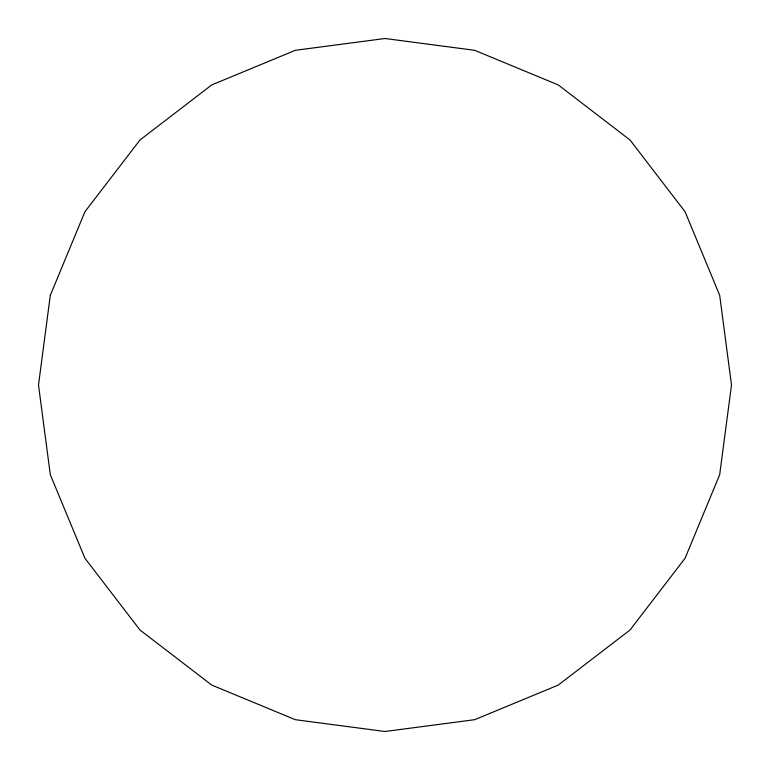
<?xml version="1.0" encoding="UTF-8"?>
<svg xmlns="http://www.w3.org/2000/svg" width="770" height="770" viewBox="0 0 770 770"><rect width="100%" height="100%" fill="white"/><g stroke="black" fill="none" stroke-linecap="round" stroke-linejoin="round"><path stroke-width="1.16" d="M50.31 295.324L38.5 385L50.31 474.676L84.921 558.25L139.986 630.014L211.75 685.079L295.324 719.69L385 731.5L474.676 719.69L558.25 685.079L630.014 630.014L685.079 558.25L719.69 474.676L731.5 385L719.69 295.324L685.079 211.75L630.014 139.986L558.25 84.921L474.676 50.31L385 38.5L295.324 50.31L211.75 84.921L139.986 139.986L84.921 211.75L50.31 295.324"/></g></svg>
